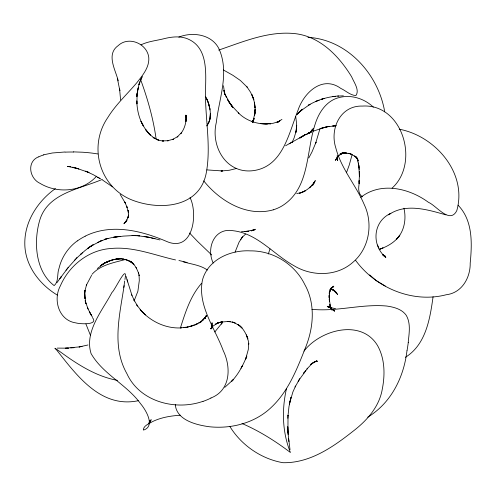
<?xml version="1.0" encoding="UTF-8"?>
<svg xmlns="http://www.w3.org/2000/svg" width="496" height="496" viewBox="0 0 496 496"><rect width="100%" height="100%" fill="white"/><g stroke="black" fill="none" stroke-linecap="round" stroke-linejoin="round"><path stroke-width="0.74" d="M359.185 169.446L358.899 166.265L359.371 176.75L359.408 175.485L358.999 183.539L359.222 180.333L359.11 181.883M91.593 275.299L86.279 285.349L86.657 284.413L84.785 291.462L84.99 290.296L84.804 296.521L84.977 298.728L84.673 293.762L85.715 302.926L85.207 300.347L85.994 303.788L85.244 301.177L88.127 309.101M287.872 418.289L288.021 415.307L287.928 431.743L287.767 426.721L288.164 434.583L290.011 449.674M287.99 415.815L288.988 406.559L291.016 397.277L289.311 404.203L292.888 391.97L295.554 386.068L295.089 386.973L299.77 378.82L298.133 381.498M337.243 155.304L337.28 160.034L337.516 157.771M210.025 118.885L210.378 113.503L210.093 118.228M84.76 292.336L84.636 293.477L84.99 290.296M124.942 279.422C128.21 261.423 114.489 291.078 111.997 292.386C102.35 310.725 84.208 331.576 91.066 353.567C102.957 374.331 126.765 384.518 140.672 403.837C145.688 409.77 155.701 426.151 143.611 430.075L143.35 429.908C143.474 425.611 149.197 423.714 152.334 421.693C161.051 417.415 170.798 415.84 180.395 415.214M408.214 342.488C409.051 333.529 411.023 323.491 406.224 315.289C401.847 309.07 393.88 307.067 386.756 306.038C361.739 303.744 336.989 311.86 311.934 309.324M433.076 296.695C430.001 318.767 425.996 344.472 405.387 357.318M124.118 285.659C119.846 314.613 111.426 346.338 126.858 373.581C139.63 401.717 175.392 411.017 203 401.326M359.333 182.726C358.422 187.457 357.765 193.831 362.483 196.825M175.293 404.519C176.44 420.31 196.751 425.109 209.74 426.789C231.911 429.034 255.539 422.784 271.715 406.956C288.994 390.538 297.538 367.623 306.162 345.96C313.708 326.399 315.375 303.335 304.78 284.53C294.798 264.095 273.048 250.604 250.282 250.871C230.628 249.786 208.078 259.526 202.504 279.868C197.228 305.443 214.849 327.819 223.243 350.653C231.266 367.158 230.739 390.402 210.912 397.99M406.956 350.79C403.918 377.214 391.034 403.081 367.741 417.161M337.218 159.278L337.491 157.846M140.597 80.135L138.613 85.969L136.834 95.939L137.659 89.925L136.877 96.565L137.094 93.713L136.927 103.887L136.797 100.899C136.995 109.616 138.979 118.37 143.35 125.959L140.938 121.21L144.472 127.794L148.986 133.784L145.595 129.605L150.381 135.117L149.135 133.945L154.461 138.31L153.072 137.373L158.825 140.287L157.424 139.742L160.45 140.622L163.568 141.075L162.254 140.901L168.566 140.684L167.412 140.814L173.482 139.147L172.49 139.519L177.952 136.462L177.134 137.02L181.579 132.624L181.003 133.337C184.816 128.402 186.36 122.109 186.18 115.946L185.932 121.687L186.037 115.295L186.273 117.416M286.508 388.48C281.703 409.572 282.224 432.307 290.427 452.501C275.745 441.335 259.259 430.9 241.998 423.503M352.185 154.349L349.283 164.939L346.431 172.825M137.993 88.722L137.634 90.328L138.266 87.532M319.982 128.712L315.611 143.387L316.057 142.178L311.978 151.956L308.785 157.964M268.336 254.02L269.991 248.899M235.092 252.067L239.109 242.048L242.482 236.995L242.036 237.516L245.508 234.112M149.507 422.914L150.288 420.286L149.178 423.807M180.445 327.85C185.43 312.176 190.526 295.864 201.618 283.278M139.426 82.999L138.868 84.636L139.903 81.629M313.1 185.02L313.59 183.774M204.922 318.475L205.418 317.223M207.111 125.674L209.659 120.175L209.095 121.78L210.075 118.401L209.634 120.299C211.358 112.778 209.684 104.805 206.336 97.966L208.754 104.005L210.044 109.901M253.76 119.672L252.731 122.413L255.025 112.573L254.504 115.636L255.161 109.238L254.653 115.184L255.087 108.767L254.51 102.647L255.093 107.954L254.157 101.289L251.987 94.668L253.865 99.783L250.635 92.337L246.934 86.85L247.132 87.098L240.411 80.507L232.891 75.311L223.46 69.992M205.208 317.893L205.97 316.163L204.991 317.948M149.637 422.387L150.573 420.23L149.184 423.342M212.189 326.232L211.532 327.744L212.04 326.058L211.693 328.904L212.052 322.741L212.245 325.537M313.856 183.198L314.383 182.044L313.912 183.036M253.363 120.466L254.324 118.432M313.484 183.954L314.383 182.044M204.86 318.469L205.722 316.665M141.862 77.543L140.969 79.329L141.49 78.25M205.127 317.917L205.97 316.163M134.211 300.588L137.9 291.202L139.302 280.544L139.041 274.877L139.184 275.596L138.384 272.546L138.744 273.463L136.034 267.356M140.969 79.329L142.402 76.452M291.933 142.681L294.054 138.068L296.354 130.491L295.858 132.506L296.707 125.234L296.267 130.863L296.645 123.882L295.721 116.641M208.37 123.386L208.99 122.227L206.801 125.953M313.949 183.018L315.351 180.6L311.798 185.461M224.793 387.345L233.529 379.397L231.291 381.672C238.334 374.492 243.065 365.292 246.816 356.054L245.557 359.445L248.298 349.556L248.701 343.213L248.787 344.181L248.353 340.994L246.357 334.905L247.895 338.948C245.948 333.374 242.972 327.701 237.894 324.403L242.06 328.005L239.766 325.717L233.833 322.468L235.16 323.008L232.277 322.059L233.343 322.313L227.404 321.383L230.367 321.712M337.367 157.102L335.308 160.375L337.627 157.232M204.712 318.469L206.206 315.785L204.364 318.717L206.751 315.419L202.281 320.676L204.922 317.886L200.737 321.96L201.773 321.086L198.84 323.001L201.029 321.737L195.17 324.917L197.768 323.584L189.404 326.69L194.277 325.246L187.24 327.155L188.213 326.945L180.259 327.906M149.643 422.251L150.623 420.49L149.085 423.125M240.969 368.28L242.501 365.608L241.967 366.538M150.623 420.49L149.656 422.022L151.212 419.728L149.885 421.681M254.163 118.718L252.514 121.154M313.559 183.508L314.501 181.989M212.598 326.089L210.769 328.829L211.563 327.596M299.187 379.775L307.638 368.218L306.981 368.981L312.399 363.177L311.631 363.872L313.788 362.278L310.639 364.405L316.467 361.057L313.974 362.185L316.758 361.094L314.941 361.671M210.769 328.829L211.848 327.205M57.021 282.615L61.392 276.508L59.743 278.833M60.642 277.574L68.15 267.611L76.917 257.815L74.617 260.202M240.703 239.425L240.486 239.723L242.482 236.995M221.228 324.173L222.524 322.406L214.799 331.973M311.066 131.533L309.268 133.579L313.342 128.315M311.934 130.194L312.641 129.264L311.209 131.13M304.401 372.248L303.713 373.128L305.654 370.667M336.728 158.23L338.743 155.719M65.987 270.258L68.15 267.611M148.54 423.435L150.418 421.147M296.751 114.768L299.361 111.941L297.166 114.285M303.936 351.131C320.193 329.896 361.187 318.395 377.53 345.538C384.927 358.695 385.144 374.666 382.286 389.143C379.26 407.092 366.439 421.067 352.439 431.718C332.494 447.429 309.436 463.301 282.962 462.7C261.299 458.967 241.323 445.203 229.877 426.479M309.957 132.742L312.331 130.305L309.957 132.742L310.998 131.595M92.008 274.344C100.434 264.827 113.758 262.713 125.401 259.489M252.173 121.625L253.053 120.671L252.08 121.687M310.124 187.122L309.392 187.86L312.647 184.624C309.014 188.486 304.631 191.927 299.41 193.273L305.294 190.805L301.965 192.442L296.682 193.62M392.107 188.096C420.038 162.905 402.74 103.435 362.446 106.076C340.299 105.326 329.598 128.848 335.786 147.827C341.112 168.652 355.942 185.095 364.25 204.612C373.432 223.876 369.229 248.893 352.464 262.669C336.282 276.762 311.513 276.483 293.731 265.565C273.439 254.33 257.505 233.535 233.25 230.733C214.291 227.23 206.032 248.174 213.187 263.023M96.59 176.185C82.621 191.809 57.592 193.998 40.064 183.359C29.469 178.566 26.443 161.814 38.483 156.854M76.613 258.137L84.971 250.592L90.303 246.562L92.219 245.272L87.525 248.502L93.167 244.807L91.252 245.935L101.99 240.436L97.321 242.612M297.922 113.479L301.742 109.895M298.983 112.462L302.703 109.163L300.824 110.788L310.068 104.278L308.289 105.301C317.403 99.925 327.782 96.677 338.346 96.026L337.838 96.063L343.368 95.833M310.874 131.812L309.473 133.064L311.19 131.545M338.979 155.738L342.042 153.004L340.12 154.591L343.244 152.625L340.182 154.349M81.053 253.958L80.532 254.417L82.689 252.538M97.328 268.541L104.817 262.905L100.316 265.912L104.513 263.202L109.678 260.803L105.797 262.496L112.375 259.916L119.276 258.676C112.908 259.16 106.838 261.572 101.488 264.982C107.471 261.324 114.365 258.404 121.514 258.763L113.175 259.668L120.23 258.72L127.069 259.96L122.512 258.869L123.634 259.092M200.737 321.96L203.602 319.536M125.476 222.239L124.434 223.095L126.207 221.47L123.901 223.746L127.094 219.908L125.308 222.506L127.9 217.732L128.569 215.066L127.912 217.942L128.458 215.283L128.111 210.267L128.576 212.834L126.672 206.299L127.162 207.502L124.8 202.052L125.451 203.341L120.15 194.37M311.209 131.527L308.555 133.312L311.128 131.738M125.203 222.45L126.12 221.706M212.462 326.492L217.459 323.138L215.487 324.204L218.29 322.865L216.572 323.553L222.295 321.699L217.775 322.933L219.418 322.474M299.875 138.21L304.984 134.813L299.9 137.739L305.468 134.621L285.56 145.781M277.965 122.239L279.911 120.733M77.283 240.901C68.163 247.479 61.529 257.43 59.005 268.392C56.873 273.792 58.962 281.703 54.145 285.597C35.681 271.529 33.592 243.065 39.24 221.991C46.574 193.031 79.236 189.367 102.374 179.354M55.403 188.585C37.814 201.159 24.614 221.346 24.8 243.48C24.825 265.199 39.234 284.239 57.288 295.07M388.486 214.867L390.854 213.311C373.637 220.949 371.058 243.66 384.778 256.55L383.619 255.242L385.845 257.61L383.445 255.291M360.797 197.346C380.971 181.412 409.429 188.263 428.538 202.38C436.313 205.511 449.847 224.62 456.791 210.633C467.523 173.11 435.345 135.978 399.243 129.202M281.957 119.375L277.903 121.911L279.744 120.981L276.973 122.289L278.826 121.483L273.246 123.262L265.906 123.988L260.462 123.591L270.673 123.82L269.923 123.864M308.555 133.312L311.197 131.694M389.986 213.875C407.123 203.186 428.091 209.864 445.972 214.88M289.174 143.784L292.758 141.751L292.02 142.166M330.987 288.102L333.727 286.589L331.452 287.897L333.758 286.161L329.927 289.85L331.502 287.965L330.082 290.172L331.241 288.145L329.183 293.148L330.851 288.356L329.27 293.731L329.666 291.344L329.121 297.569L329.22 294.996L329.418 301.642L329.257 298.921L330.596 307.508L329.784 304.451L330.882 308.028M309.473 132.742L307.433 133.858L310.347 132.314L305.964 134.565L311.277 131.924L308.258 133.412M340.281 154.299L344.255 152.353L341.087 153.785M141.013 44.845C148.304 41.28 156.556 40.622 164.337 38.62C172.565 36.592 181.772 35.687 189.546 39.742C207.142 48.558 205.952 71.009 205.586 87.674C204.488 116.002 211.42 144.534 206.324 172.633C200.062 206.993 161.808 210.546 134.416 200.892C100.111 189.125 87.346 147.089 107.874 117.447C115.835 104.458 127.218 94.159 136.946 82.572C142.55 75.466 149.339 67.506 148.8 57.871C147.579 43.778 128.693 35.588 118.129 45.669C105.933 54.343 115.5 69.775 118.228 80.798M251.274 230.956L255.372 229.276L251.776 230.683M85.151 236.164C111.166 223.219 141.31 230.559 166.631 241.447C193.111 252.935 198.245 214.024 190.036 197.575M308.915 133.083L310.961 132.134M99.696 241.471L107.985 238.34L104.761 239.32L112.456 237.448L123.423 236.102L135.16 235.47L132.06 235.526L139.649 235.836L136.927 235.563L150.021 237.516L144.119 236.4L146.562 236.852M312.982 131.242L325.599 127.081L329.17 126.368L320.428 128.501L327.112 126.784L336.189 125.717L332.692 125.947L335.265 125.804M316.938 100.992L315.816 101.426L319.17 100.13M218.668 50.096C243.486 41.664 269.03 30.554 295.839 33.722C320.67 36.915 339.27 56.501 351.67 76.855C353.84 82.224 359.848 90.024 355.923 95.561C350.232 95.331 345.749 90.638 340.721 88.356C322.295 74.884 303.546 93.025 297.898 110.571C288.715 133.449 282.912 166.575 253.357 170.643C226.238 174.195 210.478 146.419 216.312 122.487C219.003 99.225 228.817 74.871 220.187 51.776C214.495 34.931 193.725 31.099 178.827 37.119M379.217 249.29L383.042 247.95L379.924 249.122C387.667 246.431 395.138 242.091 399.819 235.178L396.657 239.109C404.451 231.018 406.453 218.891 403.93 208.215M341.67 153.58L339.958 154.101L345.731 152.96L341.087 153.692L346.971 153.066L345.197 153.047L350.033 153.723L348.49 153.27L351.72 154.405L350.164 153.667L356.705 157.399L354.566 155.942L357.653 159.154L356.457 157.536M324.682 98.326L321.439 99.274L322.474 98.977M315.022 361.677L317.08 361.107L314.644 361.646L317.372 361.193L314.873 361.572M43.617 154.802L52.39 152.985L64.92 151.999M253.239 230.113L251.156 230.683L254.498 229.846L244.59 231.613L248.794 231.291L241.478 231.477M273.265 209.833C246.766 217.267 219.883 201.06 203.726 180.879M236.146 168.572L229.282 170.258L221.005 171.021L222.648 170.965L206.869 169.905M87.978 344.974L79.1 346.964L82.063 346.425M220.813 322.084L228.247 321.482M79.676 346.859L65.317 348.217L68.442 348.167L57.269 348.111M138.303 400.706C101.054 408.53 77.023 375.807 56.91 350.343C55.341 348.558 53.196 347.045 57.034 349.556C62.279 353.226 67.406 357.077 72.769 360.592C86.416 369.638 101.277 377.444 117.546 380.389M333.176 96.54L332.37 96.633L335.414 96.292M183.47 327.676L186.589 327.31L185.38 327.447M70.748 347.944L74.022 347.659L73.489 347.702M70.277 166.47L67.704 166.544L70.451 166.489L67.716 166.47L70.835 166.699L67.871 166.42L78.858 168.894L72.689 167.208L75.466 167.946M181.443 327.887C165.676 328.829 150.418 321.389 140.139 309.653L145.526 314.91L141.577 311.19L136.809 304.953L137.559 306.057L133.939 299.875L134.509 300.973L131.539 294.463M267.468 124.006C256.798 124.242 246.022 120.602 238.427 112.933L238.911 113.386L231.111 105.071L232.891 107.26L229.09 102.176L232.729 107.204L227.298 99.237L230.163 103.794L225.153 94.494L226.412 97.439M73.321 151.881L82.751 152.229A58.15 18.563 11.4 0 1 92.895 153.214L97.935 153.971M307.948 37.33C347.349 39.537 378.411 74.202 384.71 111.829M330.324 289.094L332.153 289.242L330.677 289.106M335.457 308.704L328.178 307.03L330.038 307.712L327.565 306.59L329.89 307.681L327.23 306.274L329.542 307.532M331.464 289.267L330.522 289.081L332.804 289.695L330.584 289.032M147.709 237.076L154.975 238.7L151.367 237.875M175.541 259.941C154.213 255.149 133.133 246.283 110.844 248.515C88.573 249.978 69.056 265.664 60.382 285.832C52.762 299.733 58.807 320.559 75.925 322.902C79.155 323.962 98.94 325.488 92.498 317.676M152.966 238.235L159.979 239.952M183.21 261.795C191.307 264.238 200.384 265 207.402 270.072M76.099 168.119L89.02 172.527L85.659 171.145L93.341 174.747L100.279 178.696L97.83 177.258L98.338 177.562M330.789 289.094L332.804 289.695M125.724 259.613L130.473 261.584L132.339 262.601L127.67 260.202L132.916 263.246L130.082 261.144L134.019 264.566L131.006 261.77M331.719 289.366L333.951 290.29L330.807 288.87L335.377 291.45L332.649 289.621L335.184 291.598L332.76 289.577L337.633 294.444L335.271 291.338L336.449 293.223L335.792 292.014M383.036 255.012L385.169 256.24L382.962 255.049M385.28 286.018L376.222 280.606L369.65 274.896M383.073 255.018L385.014 256.196L383.321 255.08M102.573 180.073L112.604 186.918M382.875 254.752L384.419 256.159L383.365 255.192M130.969 261.752L134.565 265.323L136.574 268.46M332.394 309.374L334.354 311.054L332.184 309.182M331.068 308.19L329.35 306.64L331.396 308.487M373.339 107.111C364.343 98.555 350.951 94.252 338.805 97.644C326.306 100.8 318.711 112.666 315.103 124.285C305.92 152.005 310.056 188.864 281.647 206.15A46.556 43.766 52 0 1 273.265 209.833M211.699 254.975L197.495 241.335L189.503 232.971M331.142 308.196L329.239 306.075L330.882 308.19M458.106 205.201C472.955 220.584 472.118 243.35 470.202 263.116C470.462 277.76 461.826 292.981 446.208 294.748C412.746 303.496 375.701 287.916 355.638 260.394M330.906 308.19L329.741 306.59L330.801 308.196M355.527 156.271L357.914 159.83L356.624 157.511M90.96 314.557L91.642 315.778L89.454 311.879L92.405 317.018M330.317 307.346L331.923 310.155M90.216 313.23L87.308 307.402M356.686 157.647L357.957 160.437L356.922 158.013L358.106 161.101L357.219 158.534L358.893 165.999L358.372 162.917M205.766 96.894L208.153 102.238L209.839 108.68M90.346 335.067L85.913 323.956M377.71 245.446L377.537 245.049L378.783 247.957M186.198 116.802L185.721 115.587L186.223 116.889M132.01 295.542L127.05 279.713M225.482 95.282L223.888 90.315L224.669 94.488L223.522 85.74M140.579 79.49C147.703 98.995 153.456 119.065 156.203 139.686M186.267 116.734L185.808 115.27L186.211 116.647M126.108 276.402L127.677 281.957M117.428 78.672L119.858 90.681L119.604 88.982L120.59 99.994M186.26 116.585L185.913 115.153L186.26 117.378M358.633 164.418L359.011 167.487M288.939 441.657L288.591 438.786L288.672 439.475M288.164 434.583L287.878 431.198L288.027 433.064M359.383 173.55L359.426 174.716L359.321 171.511M337.392 158.664L337.41 160.524L337.379 157.362M77.339 240.938A59.973 42.662 1.2 0 1 85.194 236.214M65.156 152.129A84.915 22.977 9.7 0 1 73.532 152.024M210.98 398.034A52.923 30.008 0 0 1 203.062 401.382M178.926 260.493A67.704 2.083 12.7 0 1 187.153 262.514M38.632 156.928A67.524 25.271 17 0 1 43.809 154.907M124.67 281.034A46.68 0.825 -81 0 1 123.802 287.451M408.295 342.37A61.957 12.871 -75.7 0 1 407.036 350.697M253.227 120.869L252.762 122.469L253.227 120.869M311.314 131.428L310.409 132.209L311.339 131.428M116.126 236.865L113.534 237.237L120.454 236.35L116.126 236.865M70.63 166.569L67.716 166.47L70.63 166.569M334.564 310.967L332.456 309.405L334.564 310.967"/></g></svg>
